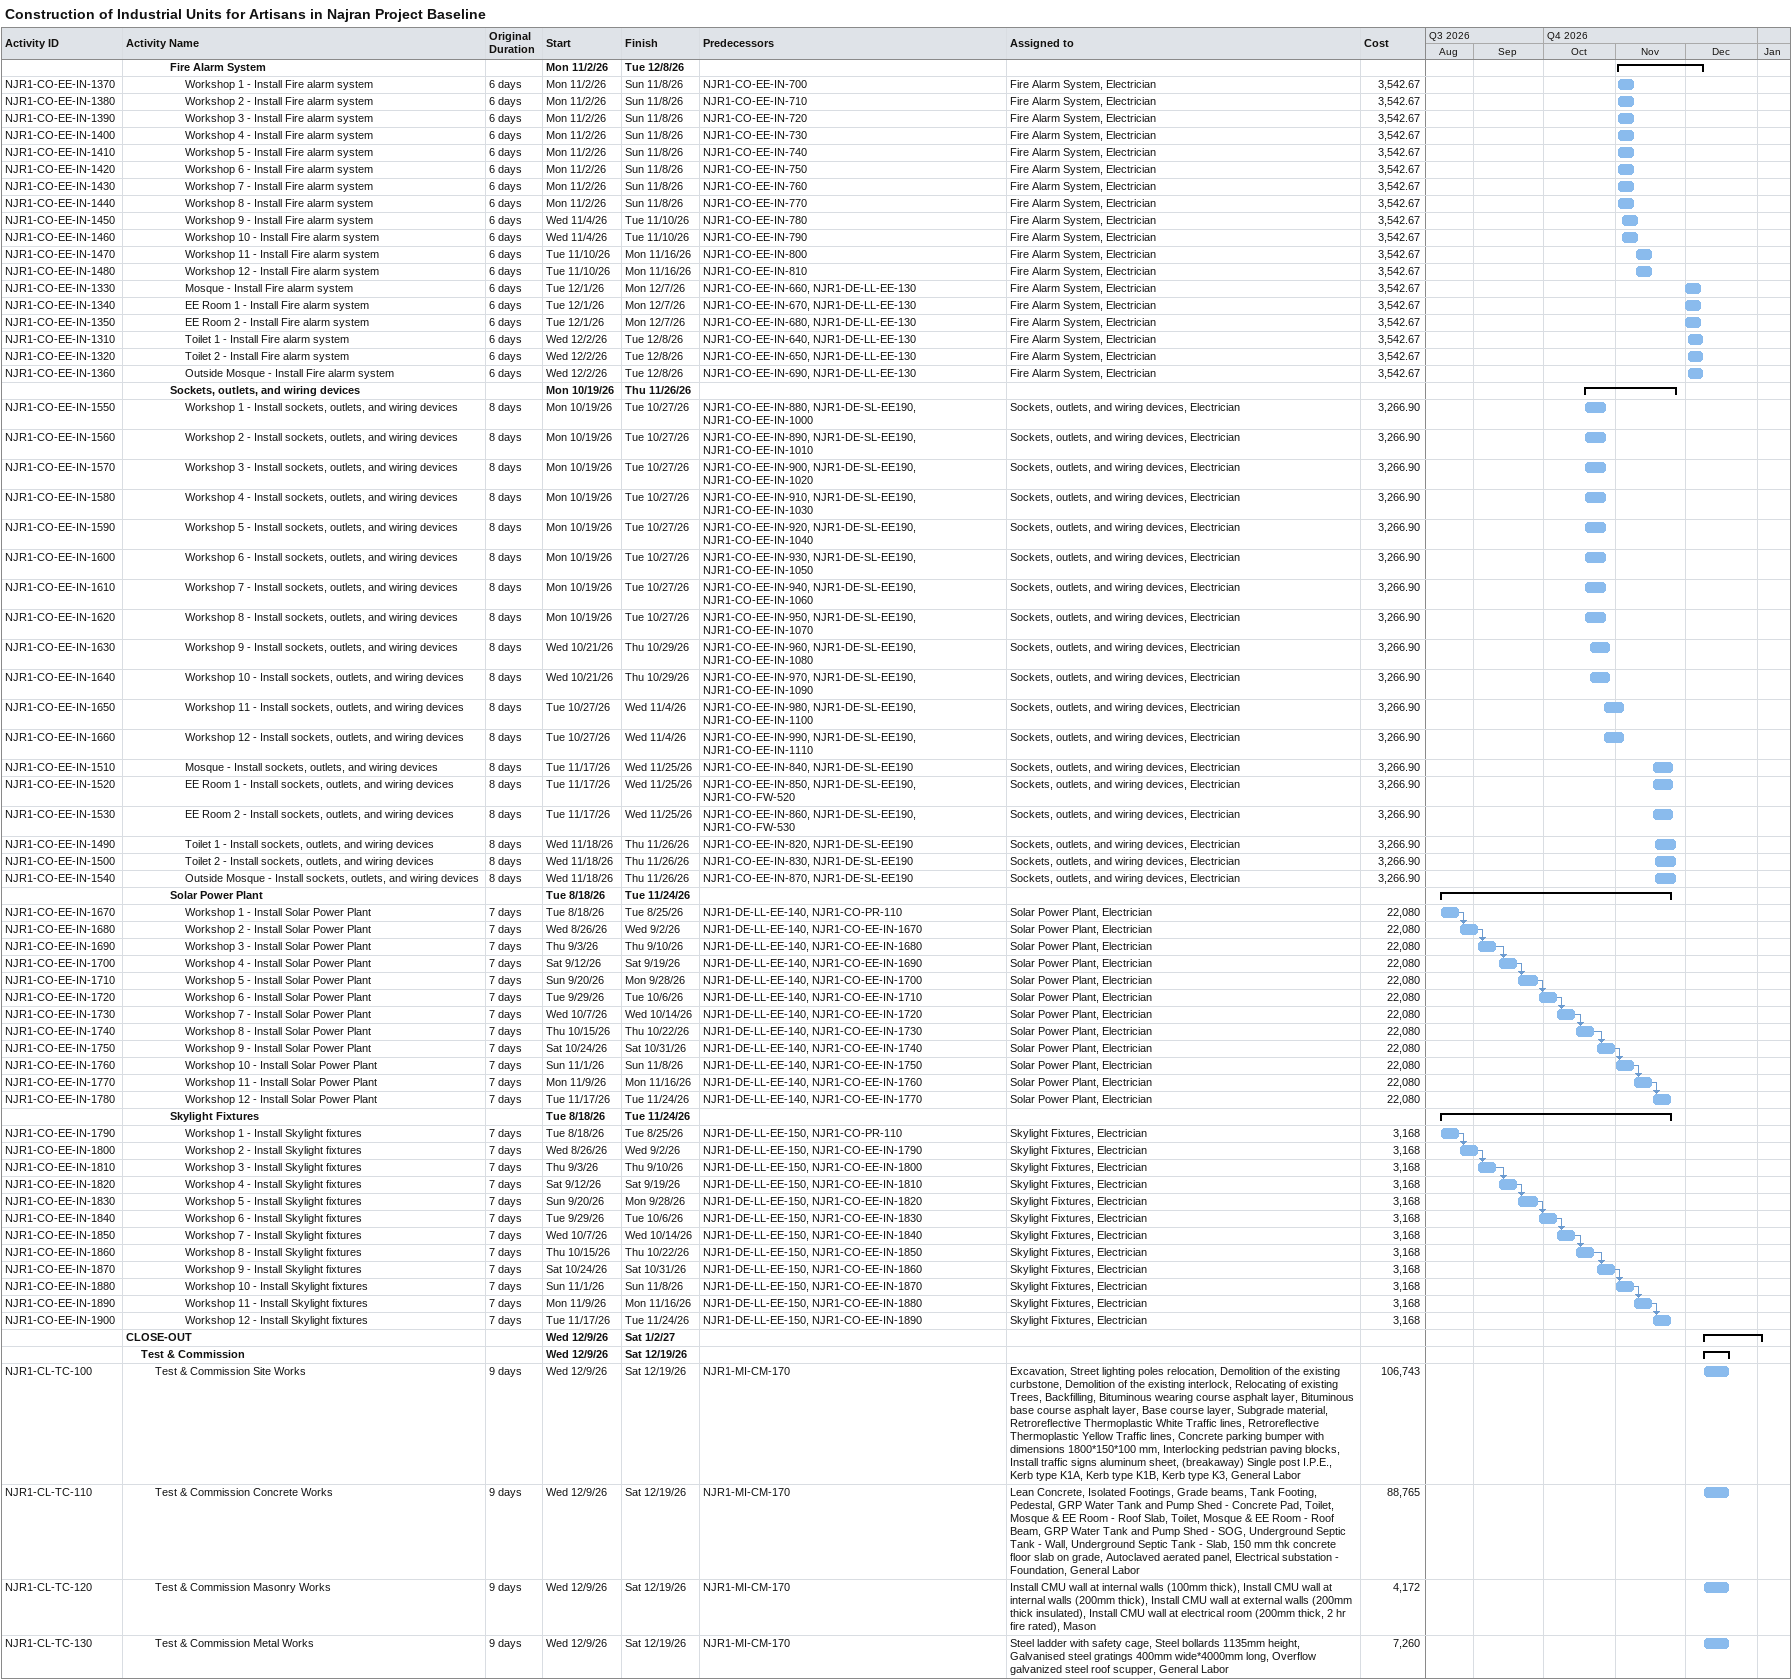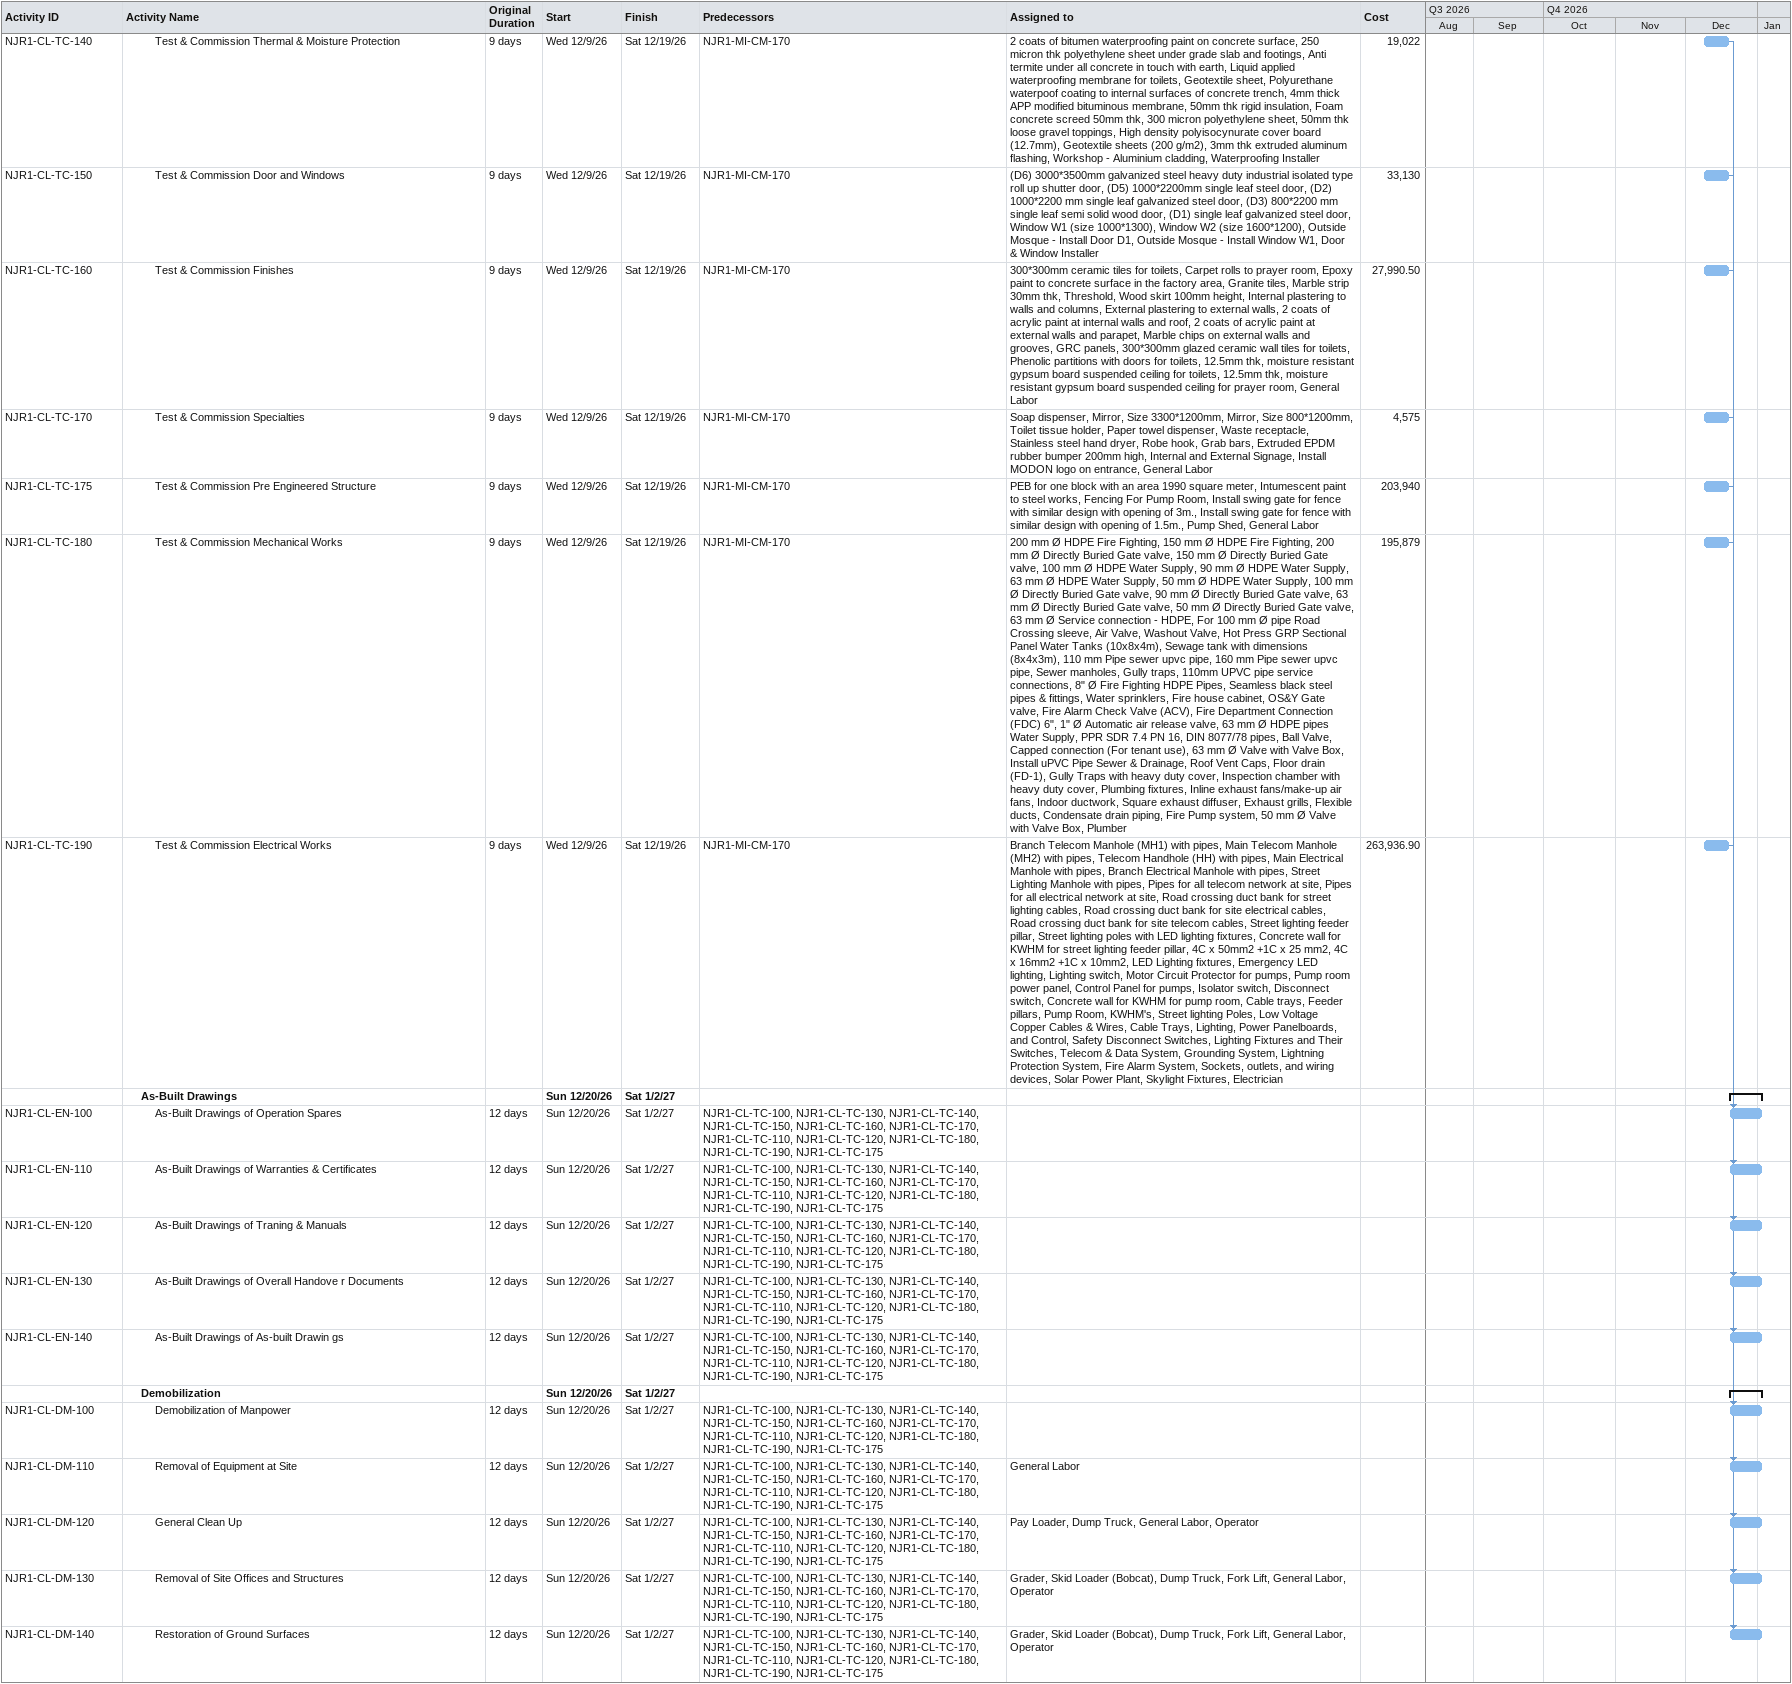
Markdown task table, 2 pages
Construction of Industrial Units for Artisans in Najran Project Baseline

| ID | Level | Task | Original duration | Start | Finish | Predecessors | Resources | Cost |
|---|---|---|---|---|---|---|---|---|
|  | 4 | **Fire Alarm System** |  | 2026-11-02 | 2026-12-08 |  |  |  |
| NJR1-CO-EE-IN-1370 | 5 | Workshop 1 - Install Fire alarm system | 6d | 2026-11-02 | 2026-11-08 | NJR1-CO-EE-IN-700 | Fire Alarm System, Electrician | 3542.67 |
| NJR1-CO-EE-IN-1380 | 5 | Workshop 2 - Install Fire alarm system | 6d | 2026-11-02 | 2026-11-08 | NJR1-CO-EE-IN-710 | Fire Alarm System, Electrician | 3542.67 |
| NJR1-CO-EE-IN-1390 | 5 | Workshop 3 - Install Fire alarm system | 6d | 2026-11-02 | 2026-11-08 | NJR1-CO-EE-IN-720 | Fire Alarm System, Electrician | 3542.67 |
| NJR1-CO-EE-IN-1400 | 5 | Workshop 4 - Install Fire alarm system | 6d | 2026-11-02 | 2026-11-08 | NJR1-CO-EE-IN-730 | Fire Alarm System, Electrician | 3542.67 |
| NJR1-CO-EE-IN-1410 | 5 | Workshop 5 - Install Fire alarm system | 6d | 2026-11-02 | 2026-11-08 | NJR1-CO-EE-IN-740 | Fire Alarm System, Electrician | 3542.67 |
| NJR1-CO-EE-IN-1420 | 5 | Workshop 6 - Install Fire alarm system | 6d | 2026-11-02 | 2026-11-08 | NJR1-CO-EE-IN-750 | Fire Alarm System, Electrician | 3542.67 |
| NJR1-CO-EE-IN-1430 | 5 | Workshop 7 - Install Fire alarm system | 6d | 2026-11-02 | 2026-11-08 | NJR1-CO-EE-IN-760 | Fire Alarm System, Electrician | 3542.67 |
| NJR1-CO-EE-IN-1440 | 5 | Workshop 8 - Install Fire alarm system | 6d | 2026-11-02 | 2026-11-08 | NJR1-CO-EE-IN-770 | Fire Alarm System, Electrician | 3542.67 |
| NJR1-CO-EE-IN-1450 | 5 | Workshop 9 - Install Fire alarm system | 6d | 2026-11-04 | 2026-11-10 | NJR1-CO-EE-IN-780 | Fire Alarm System, Electrician | 3542.67 |
| NJR1-CO-EE-IN-1460 | 5 | Workshop 10 - Install Fire alarm system | 6d | 2026-11-04 | 2026-11-10 | NJR1-CO-EE-IN-790 | Fire Alarm System, Electrician | 3542.67 |
| NJR1-CO-EE-IN-1470 | 5 | Workshop 11 - Install Fire alarm system | 6d | 2026-11-10 | 2026-11-16 | NJR1-CO-EE-IN-800 | Fire Alarm System, Electrician | 3542.67 |
| NJR1-CO-EE-IN-1480 | 5 | Workshop 12 - Install Fire alarm system | 6d | 2026-11-10 | 2026-11-16 | NJR1-CO-EE-IN-810 | Fire Alarm System, Electrician | 3542.67 |
| NJR1-CO-EE-IN-1330 | 5 | Mosque - Install Fire alarm system | 6d | 2026-12-01 | 2026-12-07 | NJR1-CO-EE-IN-660, NJR1-DE-LL-EE-130 | Fire Alarm System, Electrician | 3542.67 |
| NJR1-CO-EE-IN-1340 | 5 | EE Room 1 - Install Fire alarm system | 6d | 2026-12-01 | 2026-12-07 | NJR1-CO-EE-IN-670, NJR1-DE-LL-EE-130 | Fire Alarm System, Electrician | 3542.67 |
| NJR1-CO-EE-IN-1350 | 5 | EE Room 2 - Install Fire alarm system | 6d | 2026-12-01 | 2026-12-07 | NJR1-CO-EE-IN-680, NJR1-DE-LL-EE-130 | Fire Alarm System, Electrician | 3542.67 |
| NJR1-CO-EE-IN-1310 | 5 | Toilet 1 - Install Fire alarm system | 6d | 2026-12-02 | 2026-12-08 | NJR1-CO-EE-IN-640, NJR1-DE-LL-EE-130 | Fire Alarm System, Electrician | 3542.67 |
| NJR1-CO-EE-IN-1320 | 5 | Toilet 2 - Install Fire alarm system | 6d | 2026-12-02 | 2026-12-08 | NJR1-CO-EE-IN-650, NJR1-DE-LL-EE-130 | Fire Alarm System, Electrician | 3542.67 |
| NJR1-CO-EE-IN-1360 | 5 | Outside Mosque - Install Fire alarm system | 6d | 2026-12-02 | 2026-12-08 | NJR1-CO-EE-IN-690, NJR1-DE-LL-EE-130 | Fire Alarm System, Electrician | 3542.67 |
|  | 4 | **Sockets, outlets, and wiring devices** |  | 2026-10-19 | 2026-11-26 |  |  |  |
| NJR1-CO-EE-IN-1550 | 5 | Workshop 1 - Install sockets, outlets, and wiring devices | 8d | 2026-10-19 | 2026-10-27 | NJR1-CO-EE-IN-880, NJR1-DE-SL-EE190, NJR1-CO-EE-IN-1000 | Sockets, outlets, and wiring devices, Electrician | 3266.90 |
| NJR1-CO-EE-IN-1560 | 5 | Workshop 2 - Install sockets, outlets, and wiring devices | 8d | 2026-10-19 | 2026-10-27 | NJR1-CO-EE-IN-890, NJR1-DE-SL-EE190, NJR1-CO-EE-IN-1010 | Sockets, outlets, and wiring devices, Electrician | 3266.90 |
| NJR1-CO-EE-IN-1570 | 5 | Workshop 3 - Install sockets, outlets, and wiring devices | 8d | 2026-10-19 | 2026-10-27 | NJR1-CO-EE-IN-900, NJR1-DE-SL-EE190, NJR1-CO-EE-IN-1020 | Sockets, outlets, and wiring devices, Electrician | 3266.90 |
| NJR1-CO-EE-IN-1580 | 5 | Workshop 4 - Install sockets, outlets, and wiring devices | 8d | 2026-10-19 | 2026-10-27 | NJR1-CO-EE-IN-910, NJR1-DE-SL-EE190, NJR1-CO-EE-IN-1030 | Sockets, outlets, and wiring devices, Electrician | 3266.90 |
| NJR1-CO-EE-IN-1590 | 5 | Workshop 5 - Install sockets, outlets, and wiring devices | 8d | 2026-10-19 | 2026-10-27 | NJR1-CO-EE-IN-920, NJR1-DE-SL-EE190, NJR1-CO-EE-IN-1040 | Sockets, outlets, and wiring devices, Electrician | 3266.90 |
| NJR1-CO-EE-IN-1600 | 5 | Workshop 6 - Install sockets, outlets, and wiring devices | 8d | 2026-10-19 | 2026-10-27 | NJR1-CO-EE-IN-930, NJR1-DE-SL-EE190, NJR1-CO-EE-IN-1050 | Sockets, outlets, and wiring devices, Electrician | 3266.90 |
| NJR1-CO-EE-IN-1610 | 5 | Workshop 7 - Install sockets, outlets, and wiring devices | 8d | 2026-10-19 | 2026-10-27 | NJR1-CO-EE-IN-940, NJR1-DE-SL-EE190, NJR1-CO-EE-IN-1060 | Sockets, outlets, and wiring devices, Electrician | 3266.90 |
| NJR1-CO-EE-IN-1620 | 5 | Workshop 8 - Install sockets, outlets, and wiring devices | 8d | 2026-10-19 | 2026-10-27 | NJR1-CO-EE-IN-950, NJR1-DE-SL-EE190, NJR1-CO-EE-IN-1070 | Sockets, outlets, and wiring devices, Electrician | 3266.90 |
| NJR1-CO-EE-IN-1630 | 5 | Workshop 9 - Install sockets, outlets, and wiring devices | 8d | 2026-10-21 | 2026-10-29 | NJR1-CO-EE-IN-960, NJR1-DE-SL-EE190, NJR1-CO-EE-IN-1080 | Sockets, outlets, and wiring devices, Electrician | 3266.90 |
| NJR1-CO-EE-IN-1640 | 5 | Workshop 10 - Install sockets, outlets, and wiring devices | 8d | 2026-10-21 | 2026-10-29 | NJR1-CO-EE-IN-970, NJR1-DE-SL-EE190, NJR1-CO-EE-IN-1090 | Sockets, outlets, and wiring devices, Electrician | 3266.90 |
| NJR1-CO-EE-IN-1650 | 5 | Workshop 11 - Install sockets, outlets, and wiring devices | 8d | 2026-10-27 | 2026-11-04 | NJR1-CO-EE-IN-980, NJR1-DE-SL-EE190, NJR1-CO-EE-IN-1100 | Sockets, outlets, and wiring devices, Electrician | 3266.90 |
| NJR1-CO-EE-IN-1660 | 5 | Workshop 12 - Install sockets, outlets, and wiring devices | 8d | 2026-10-27 | 2026-11-04 | NJR1-CO-EE-IN-990, NJR1-DE-SL-EE190, NJR1-CO-EE-IN-1110 | Sockets, outlets, and wiring devices, Electrician | 3266.90 |
| NJR1-CO-EE-IN-1510 | 5 | Mosque - Install sockets, outlets, and wiring devices | 8d | 2026-11-17 | 2026-11-25 | NJR1-CO-EE-IN-840, NJR1-DE-SL-EE190 | Sockets, outlets, and wiring devices, Electrician | 3266.90 |
| NJR1-CO-EE-IN-1520 | 5 | EE Room 1 - Install sockets, outlets, and wiring devices | 8d | 2026-11-17 | 2026-11-25 | NJR1-CO-EE-IN-850, NJR1-DE-SL-EE190, NJR1-CO-FW-520 | Sockets, outlets, and wiring devices, Electrician | 3266.90 |
| NJR1-CO-EE-IN-1530 | 5 | EE Room 2 - Install sockets, outlets, and wiring devices | 8d | 2026-11-17 | 2026-11-25 | NJR1-CO-EE-IN-860, NJR1-DE-SL-EE190, NJR1-CO-FW-530 | Sockets, outlets, and wiring devices, Electrician | 3266.90 |
| NJR1-CO-EE-IN-1490 | 5 | Toilet 1 - Install sockets, outlets, and wiring devices | 8d | 2026-11-18 | 2026-11-26 | NJR1-CO-EE-IN-820, NJR1-DE-SL-EE190 | Sockets, outlets, and wiring devices, Electrician | 3266.90 |
| NJR1-CO-EE-IN-1500 | 5 | Toilet 2 - Install sockets, outlets, and wiring devices | 8d | 2026-11-18 | 2026-11-26 | NJR1-CO-EE-IN-830, NJR1-DE-SL-EE190 | Sockets, outlets, and wiring devices, Electrician | 3266.90 |
| NJR1-CO-EE-IN-1540 | 5 | Outside Mosque - Install sockets, outlets, and wiring devices | 8d | 2026-11-18 | 2026-11-26 | NJR1-CO-EE-IN-870, NJR1-DE-SL-EE190 | Sockets, outlets, and wiring devices, Electrician | 3266.90 |
|  | 4 | **Solar Power Plant** |  | 2026-08-18 | 2026-11-24 |  |  |  |
| NJR1-CO-EE-IN-1670 | 5 | Workshop 1 - Install Solar Power Plant | 7d | 2026-08-18 | 2026-08-25 | NJR1-DE-LL-EE-140, NJR1-CO-PR-110 | Solar Power Plant, Electrician | 22080 |
| NJR1-CO-EE-IN-1680 | 5 | Workshop 2 - Install Solar Power Plant | 7d | 2026-08-26 | 2026-09-02 | NJR1-DE-LL-EE-140, NJR1-CO-EE-IN-1670 | Solar Power Plant, Electrician | 22080 |
| NJR1-CO-EE-IN-1690 | 5 | Workshop 3 - Install Solar Power Plant | 7d | 2026-09-03 | 2026-09-10 | NJR1-DE-LL-EE-140, NJR1-CO-EE-IN-1680 | Solar Power Plant, Electrician | 22080 |
| NJR1-CO-EE-IN-1700 | 5 | Workshop 4 - Install Solar Power Plant | 7d | 2026-09-12 | 2026-09-19 | NJR1-DE-LL-EE-140, NJR1-CO-EE-IN-1690 | Solar Power Plant, Electrician | 22080 |
| NJR1-CO-EE-IN-1710 | 5 | Workshop 5 - Install Solar Power Plant | 7d | 2026-09-20 | 2026-09-28 | NJR1-DE-LL-EE-140, NJR1-CO-EE-IN-1700 | Solar Power Plant, Electrician | 22080 |
| NJR1-CO-EE-IN-1720 | 5 | Workshop 6 - Install Solar Power Plant | 7d | 2026-09-29 | 2026-10-06 | NJR1-DE-LL-EE-140, NJR1-CO-EE-IN-1710 | Solar Power Plant, Electrician | 22080 |
| NJR1-CO-EE-IN-1730 | 5 | Workshop 7 - Install Solar Power Plant | 7d | 2026-10-07 | 2026-10-14 | NJR1-DE-LL-EE-140, NJR1-CO-EE-IN-1720 | Solar Power Plant, Electrician | 22080 |
| NJR1-CO-EE-IN-1740 | 5 | Workshop 8 - Install Solar Power Plant | 7d | 2026-10-15 | 2026-10-22 | NJR1-DE-LL-EE-140, NJR1-CO-EE-IN-1730 | Solar Power Plant, Electrician | 22080 |
| NJR1-CO-EE-IN-1750 | 5 | Workshop 9 - Install Solar Power Plant | 7d | 2026-10-24 | 2026-10-31 | NJR1-DE-LL-EE-140, NJR1-CO-EE-IN-1740 | Solar Power Plant, Electrician | 22080 |
| NJR1-CO-EE-IN-1760 | 5 | Workshop 10 - Install Solar Power Plant | 7d | 2026-11-01 | 2026-11-08 | NJR1-DE-LL-EE-140, NJR1-CO-EE-IN-1750 | Solar Power Plant, Electrician | 22080 |
| NJR1-CO-EE-IN-1770 | 5 | Workshop 11 - Install Solar Power Plant | 7d | 2026-11-09 | 2026-11-16 | NJR1-DE-LL-EE-140, NJR1-CO-EE-IN-1760 | Solar Power Plant, Electrician | 22080 |
| NJR1-CO-EE-IN-1780 | 5 | Workshop 12 - Install Solar Power Plant | 7d | 2026-11-17 | 2026-11-24 | NJR1-DE-LL-EE-140, NJR1-CO-EE-IN-1770 | Solar Power Plant, Electrician | 22080 |
|  | 4 | **Skylight Fixtures** |  | 2026-08-18 | 2026-11-24 |  |  |  |
| NJR1-CO-EE-IN-1790 | 5 | Workshop 1 - Install Skylight fixtures | 7d | 2026-08-18 | 2026-08-25 | NJR1-DE-LL-EE-150, NJR1-CO-PR-110 | Skylight Fixtures, Electrician | 3168 |
| NJR1-CO-EE-IN-1800 | 5 | Workshop 2 - Install Skylight fixtures | 7d | 2026-08-26 | 2026-09-02 | NJR1-DE-LL-EE-150, NJR1-CO-EE-IN-1790 | Skylight Fixtures, Electrician | 3168 |
| NJR1-CO-EE-IN-1810 | 5 | Workshop 3 - Install Skylight fixtures | 7d | 2026-09-03 | 2026-09-10 | NJR1-DE-LL-EE-150, NJR1-CO-EE-IN-1800 | Skylight Fixtures, Electrician | 3168 |
| NJR1-CO-EE-IN-1820 | 5 | Workshop 4 - Install Skylight fixtures | 7d | 2026-09-12 | 2026-09-19 | NJR1-DE-LL-EE-150, NJR1-CO-EE-IN-1810 | Skylight Fixtures, Electrician | 3168 |
| NJR1-CO-EE-IN-1830 | 5 | Workshop 5 - Install Skylight fixtures | 7d | 2026-09-20 | 2026-09-28 | NJR1-DE-LL-EE-150, NJR1-CO-EE-IN-1820 | Skylight Fixtures, Electrician | 3168 |
| NJR1-CO-EE-IN-1840 | 5 | Workshop 6 - Install Skylight fixtures | 7d | 2026-09-29 | 2026-10-06 | NJR1-DE-LL-EE-150, NJR1-CO-EE-IN-1830 | Skylight Fixtures, Electrician | 3168 |
| NJR1-CO-EE-IN-1850 | 5 | Workshop 7 - Install Skylight fixtures | 7d | 2026-10-07 | 2026-10-14 | NJR1-DE-LL-EE-150, NJR1-CO-EE-IN-1840 | Skylight Fixtures, Electrician | 3168 |
| NJR1-CO-EE-IN-1860 | 5 | Workshop 8 - Install Skylight fixtures | 7d | 2026-10-15 | 2026-10-22 | NJR1-DE-LL-EE-150, NJR1-CO-EE-IN-1850 | Skylight Fixtures, Electrician | 3168 |
| NJR1-CO-EE-IN-1870 | 5 | Workshop 9 - Install Skylight fixtures | 7d | 2026-10-24 | 2026-10-31 | NJR1-DE-LL-EE-150, NJR1-CO-EE-IN-1860 | Skylight Fixtures, Electrician | 3168 |
| NJR1-CO-EE-IN-1880 | 5 | Workshop 10 - Install Skylight fixtures | 7d | 2026-11-01 | 2026-11-08 | NJR1-DE-LL-EE-150, NJR1-CO-EE-IN-1870 | Skylight Fixtures, Electrician | 3168 |
| NJR1-CO-EE-IN-1890 | 5 | Workshop 11 - Install Skylight fixtures | 7d | 2026-11-09 | 2026-11-16 | NJR1-DE-LL-EE-150, NJR1-CO-EE-IN-1880 | Skylight Fixtures, Electrician | 3168 |
| NJR1-CO-EE-IN-1900 | 5 | Workshop 12 - Install Skylight fixtures | 7d | 2026-11-17 | 2026-11-24 | NJR1-DE-LL-EE-150, NJR1-CO-EE-IN-1890 | Skylight Fixtures, Electrician | 3168 |
|  | 1 | **CLOSE-OUT** |  | 2026-12-09 | 2027-01-02 |  |  |  |
|  | 2 | **Test & Commission** |  | 2026-12-09 | 2026-12-19 |  |  |  |
| NJR1-CL-TC-100 | 3 | Test & Commission Site Works | 9d | 2026-12-09 | 2026-12-19 | NJR1-MI-CM-170 | Excavation, Street lighting poles relocation, Demolition of the existing curbstone, Demolition of the existing interlock, Relocating of existing Trees, Backfilling, Bituminous wearing course asphalt layer, Bituminous base course asphalt layer, Base course layer, Subgrade material, Retroreflective Thermoplastic White Traffic lines, Retroreflective Thermoplastic Yellow Traffic lines, Concrete parking bumper with dimensions 1800*150*100 mm, Interlocking pedstrian paving blocks, Install traffic signs aluminum sheet, (breakaway) Single post I.P.E., Kerb type K1A, Kerb type K1B, Kerb type K3, General Labor | 106743 |
| NJR1-CL-TC-110 | 3 | Test & Commission Concrete Works | 9d | 2026-12-09 | 2026-12-19 | NJR1-MI-CM-170 | Lean Concrete, Isolated Footings, Grade beams, Tank Footing, Pedestal, GRP Water Tank and Pump Shed - Concrete Pad, Toilet, Mosque & EE Room - Roof Slab, Toilet, Mosque & EE Room - Roof Beam, GRP Water Tank and Pump Shed - SOG, Underground Septic Tank - Wall, Underground Septic Tank - Slab, 150 mm thk concrete floor slab on grade, Autoclaved aerated panel, Electrical substation - Foundation, General Labor | 88765 |
| NJR1-CL-TC-120 | 3 | Test & Commission Masonry Works | 9d | 2026-12-09 | 2026-12-19 | NJR1-MI-CM-170 | Install CMU wall at internal walls (100mm thick), Install CMU wall at internal walls (200mm thick), Install CMU wall at external walls (200mm thick insulated), Install CMU wall at electrical room (200mm thick, 2 hr fire rated), Mason | 4172 |
| NJR1-CL-TC-130 | 3 | Test & Commission Metal Works | 9d | 2026-12-09 | 2026-12-19 | NJR1-MI-CM-170 | Steel ladder with safety cage, Steel bollards 1135mm height, Galvanised steel gratings 400mm wide*4000mm long, Overflow galvanized steel roof scupper, General Labor | 7260 |
| NJR1-CL-TC-140 | 3 | Test & Commission Thermal & Moisture Protection | 9d | 2026-12-09 | 2026-12-19 | NJR1-MI-CM-170 | 2 coats of bitumen waterproofing paint on concrete surface, 250 micron thk polyethylene sheet under grade slab and footings, Anti termite under all concrete in touch with earth, Liquid applied waterproofing membrane for toilets, Geotextile sheet, Polyurethane waterpoof coating to internal surfaces of concrete trench, 4mm thick APP modified bituminous membrane, 50mm thk rigid insulation, Foam concrete screed 50mm thk, 300 micron polyethylene sheet, 50mm thk loose gravel toppings, High density polyisocynurate cover board (12.7mm), Geotextile sheets (200 g/m2), 3mm thk extruded aluminum flashing, Workshop - Aluminium cladding, Waterproofing Installer | 19022 |
| NJR1-CL-TC-150 | 3 | Test & Commission Door and Windows | 9d | 2026-12-09 | 2026-12-19 | NJR1-MI-CM-170 | (D6) 3000*3500mm galvanized steel heavy duty industrial isolated type roll up shutter door, (D5) 1000*2200mm single leaf steel door, (D2) 1000*2200 mm single leaf galvanized steel door, (D3) 800*2200 mm single leaf semi solid wood door, (D1) single leaf galvanized steel door, Window W1 (size 1000*1300), Window W2 (size 1600*1200), Outside Mosque - Install Door D1, Outside Mosque - Install Window W1, Door & Window Installer | 33130 |
| NJR1-CL-TC-160 | 3 | Test & Commission Finishes | 9d | 2026-12-09 | 2026-12-19 | NJR1-MI-CM-170 | 300*300mm ceramic tiles for toilets, Carpet rolls to prayer room, Epoxy paint to concrete surface in the factory area, Granite tiles, Marble strip 30mm thk, Threshold, Wood skirt 100mm height, Internal plastering to walls and columns, External plastering to external walls, 2 coats of acrylic paint at internal walls and roof, 2 coats of acrylic paint at external walls and parapet, Marble chips on external walls and grooves, GRC panels, 300*300mm glazed ceramic wall tiles for toilets, Phenolic partitions with doors for toilets, 12.5mm thk, moisture resistant gypsum board suspended ceiling for toilets, 12.5mm thk, moisture resistant gypsum board suspended ceiling for prayer room, General Labor | 27990.50 |
| NJR1-CL-TC-170 | 3 | Test & Commission Specialties | 9d | 2026-12-09 | 2026-12-19 | NJR1-MI-CM-170 | Soap dispenser, Mirror, Size 3300*1200mm, Mirror, Size 800*1200mm, Toilet tissue holder, Paper towel dispenser, Waste receptacle, Stainless steel hand dryer, Robe hook, Grab bars, Extruded EPDM rubber bumper 200mm high, Internal and External Signage, Install MODON logo on entrance, General Labor | 4575 |
| NJR1-CL-TC-175 | 3 | Test & Commission Pre Engineered Structure | 9d | 2026-12-09 | 2026-12-19 | NJR1-MI-CM-170 | PEB for one block with an area 1990 square meter, Intumescent paint to steel works, Fencing For Pump Room, Install swing gate for fence with similar design with opening of 3m., Install swing gate for fence with similar design with opening of 1.5m., Pump Shed, General Labor | 203940 |
| NJR1-CL-TC-180 | 3 | Test & Commission Mechanical Works | 9d | 2026-12-09 | 2026-12-19 | NJR1-MI-CM-170 | 200 mm Ø HDPE Fire Fighting, 150 mm Ø HDPE Fire Fighting, 200 mm Ø Directly Buried Gate valve, 150 mm Ø Directly Buried Gate valve, 100 mm Ø HDPE Water Supply, 90 mm Ø HDPE Water Supply, 63 mm Ø HDPE Water Supply, 50 mm Ø HDPE Water Supply, 100 mm Ø Directly Buried Gate valve, 90 mm Ø Directly Buried Gate valve, 63 mm Ø Directly Buried Gate valve, 50 mm Ø Directly Buried Gate valve, 63 mm Ø Service connection - HDPE, For 100 mm Ø pipe Road Crossing sleeve, Air Valve, Washout Valve, Hot Press GRP Sectional Panel Water Tanks (10x8x4m), Sewage tank with dimensions (8x4x3m), 110 mm Pipe sewer upvc pipe, 160 mm Pipe sewer upvc pipe, Sewer manholes, Gully traps, 110mm UPVC pipe service connections, 8" Ø Fire Fighting HDPE Pipes, Seamless black steel pipes & fittings, Water sprinklers, Fire house cabinet, OS&Y Gate valve, Fire Alarm Check Valve (ACV), Fire Department Connection (FDC) 6", 1" Ø Automatic air release valve, 63 mm Ø HDPE pipes Water Supply, PPR SDR 7.4 PN 16, DIN 8077/78 pipes, Ball Valve, Capped connection (For tenant use), 63 mm Ø Valve with Valve Box, Install uPVC Pipe Sewer & Drainage, Roof Vent Caps, Floor drain (FD-1), Gully Traps with heavy duty cover, Inspection chamber with heavy duty cover, Plumbing fixtures, Inline exhaust fans/make-up air fans, Indoor ductwork, Square exhaust diffuser, Exhaust grills, Flexible ducts, Condensate drain piping, Fire Pump system, 50 mm Ø Valve with Valve Box, Plumber | 195879 |
| NJR1-CL-TC-190 | 3 | Test & Commission Electrical Works | 9d | 2026-12-09 | 2026-12-19 | NJR1-MI-CM-170 | Branch Telecom Manhole (MH1) with pipes, Main Telecom Manhole (MH2) with pipes, Telecom Handhole (HH) with pipes, Main Electrical Manhole with pipes, Branch Electrical Manhole with pipes, Street Lighting Manhole with pipes, Pipes for all telecom network at site, Pipes for all electrical network at site, Road crossing duct bank for street lighting cables, Road crossing duct bank for site electrical cables, Road crossing duct bank for site telecom cables, Street lighting feeder pillar, Street lighting poles with LED lighting fixtures, Concrete wall for KWHM for street lighting feeder pillar, 4C x 50mm2 +1C x 25 mm2, 4C x 16mm2 +1C x 10mm2, LED Lighting fixtures, Emergency LED lighting, Lighting switch, Motor Circuit Protector for pumps, Pump room power panel, Control Panel for pumps, Isolator switch, Disconnect switch, Concrete wall for KWHM for pump room, Cable trays, Feeder pillars, Pump Room, KWHM's, Street lighting Poles, Low Voltage Copper Cables & Wires, Cable Trays, Lighting, Power Panelboards, and Control, Safety Disconnect Switches, Lighting Fixtures and Their Switches, Telecom & Data System, Grounding System, Lightning Protection System, Fire Alarm System, Sockets, outlets, and wiring devices, Solar Power Plant, Skylight Fixtures, Electrician | 263936.90 |
|  | 2 | **As-Built Drawings** |  | 2026-12-20 | 2027-01-02 |  |  |  |
| NJR1-CL-EN-100 | 3 | As-Built Drawings of Operation Spares | 12d | 2026-12-20 | 2027-01-02 | NJR1-CL-TC-100, NJR1-CL-TC-130, NJR1-CL-TC-140, NJR1-CL-TC-150, NJR1-CL-TC-160, NJR1-CL-TC-170, NJR1-CL-TC-110, NJR1-CL-TC-120, NJR1-CL-TC-180, NJR1-CL-TC-190, NJR1-CL-TC-175 |  |  |
| NJR1-CL-EN-110 | 3 | As-Built Drawings of Warranties & Certificates | 12d | 2026-12-20 | 2027-01-02 | NJR1-CL-TC-100, NJR1-CL-TC-130, NJR1-CL-TC-140, NJR1-CL-TC-150, NJR1-CL-TC-160, NJR1-CL-TC-170, NJR1-CL-TC-110, NJR1-CL-TC-120, NJR1-CL-TC-180, NJR1-CL-TC-190, NJR1-CL-TC-175 |  |  |
| NJR1-CL-EN-120 | 3 | As-Built Drawings of Traning & Manuals | 12d | 2026-12-20 | 2027-01-02 | NJR1-CL-TC-100, NJR1-CL-TC-130, NJR1-CL-TC-140, NJR1-CL-TC-150, NJR1-CL-TC-160, NJR1-CL-TC-170, NJR1-CL-TC-110, NJR1-CL-TC-120, NJR1-CL-TC-180, NJR1-CL-TC-190, NJR1-CL-TC-175 |  |  |
| NJR1-CL-EN-130 | 3 | As-Built Drawings of Overall Handove r Documents | 12d | 2026-12-20 | 2027-01-02 | NJR1-CL-TC-100, NJR1-CL-TC-130, NJR1-CL-TC-140, NJR1-CL-TC-150, NJR1-CL-TC-160, NJR1-CL-TC-170, NJR1-CL-TC-110, NJR1-CL-TC-120, NJR1-CL-TC-180, NJR1-CL-TC-190, NJR1-CL-TC-175 |  |  |
| NJR1-CL-EN-140 | 3 | As-Built Drawings of As-built Drawin gs | 12d | 2026-12-20 | 2027-01-02 | NJR1-CL-TC-100, NJR1-CL-TC-130, NJR1-CL-TC-140, NJR1-CL-TC-150, NJR1-CL-TC-160, NJR1-CL-TC-170, NJR1-CL-TC-110, NJR1-CL-TC-120, NJR1-CL-TC-180, NJR1-CL-TC-190, NJR1-CL-TC-175 |  |  |
|  | 2 | **Demobilization** |  | 2026-12-20 | 2027-01-02 |  |  |  |
| NJR1-CL-DM-100 | 3 | Demobilization of Manpower | 12d | 2026-12-20 | 2027-01-02 | NJR1-CL-TC-100, NJR1-CL-TC-130, NJR1-CL-TC-140, NJR1-CL-TC-150, NJR1-CL-TC-160, NJR1-CL-TC-170, NJR1-CL-TC-110, NJR1-CL-TC-120, NJR1-CL-TC-180, NJR1-CL-TC-190, NJR1-CL-TC-175 |  |  |
| NJR1-CL-DM-110 | 3 | Removal of Equipment at Site | 12d | 2026-12-20 | 2027-01-02 | NJR1-CL-TC-100, NJR1-CL-TC-130, NJR1-CL-TC-140, NJR1-CL-TC-150, NJR1-CL-TC-160, NJR1-CL-TC-170, NJR1-CL-TC-110, NJR1-CL-TC-120, NJR1-CL-TC-180, NJR1-CL-TC-190, NJR1-CL-TC-175 | General Labor |  |
| NJR1-CL-DM-120 | 3 | General Clean Up | 12d | 2026-12-20 | 2027-01-02 | NJR1-CL-TC-100, NJR1-CL-TC-130, NJR1-CL-TC-140, NJR1-CL-TC-150, NJR1-CL-TC-160, NJR1-CL-TC-170, NJR1-CL-TC-110, NJR1-CL-TC-120, NJR1-CL-TC-180, NJR1-CL-TC-190, NJR1-CL-TC-175 | Pay Loader, Dump Truck, General Labor, Operator |  |
| NJR1-CL-DM-130 | 3 | Removal of Site Offices and Structures | 12d | 2026-12-20 | 2027-01-02 | NJR1-CL-TC-100, NJR1-CL-TC-130, NJR1-CL-TC-140, NJR1-CL-TC-150, NJR1-CL-TC-160, NJR1-CL-TC-170, NJR1-CL-TC-110, NJR1-CL-TC-120, NJR1-CL-TC-180, NJR1-CL-TC-190, NJR1-CL-TC-175 | Grader, Skid Loader (Bobcat), Dump Truck, Fork Lift, General Labor, Operator |  |
| NJR1-CL-DM-140 | 3 | Restoration of Ground Surfaces | 12d | 2026-12-20 | 2027-01-02 | NJR1-CL-TC-100, NJR1-CL-TC-130, NJR1-CL-TC-140, NJR1-CL-TC-150, NJR1-CL-TC-160, NJR1-CL-TC-170, NJR1-CL-TC-110, NJR1-CL-TC-120, NJR1-CL-TC-180, NJR1-CL-TC-190, NJR1-CL-TC-175 | Grader, Skid Loader (Bobcat), Dump Truck, Fork Lift, General Labor, Operator |  |
